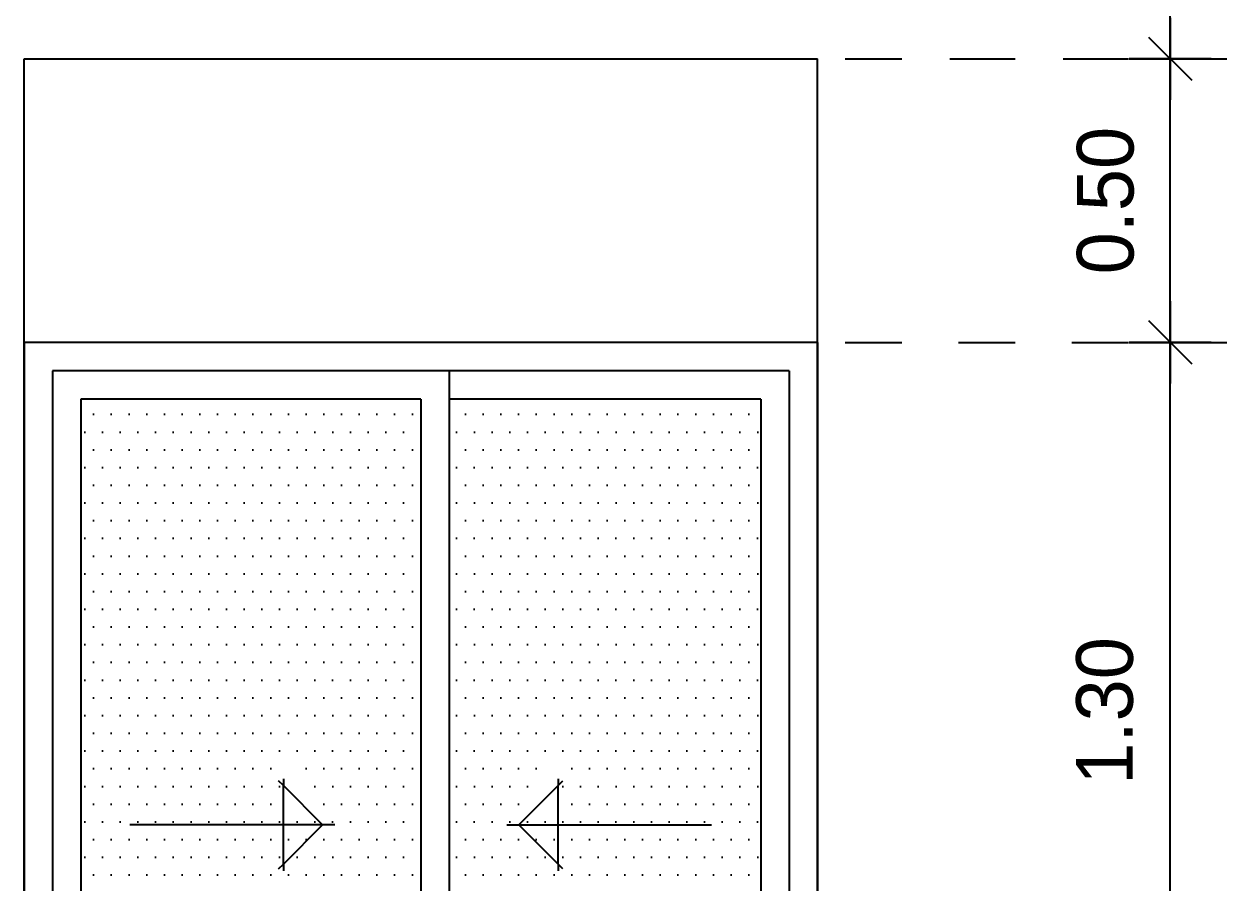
# Model space of a CAD drawing. Extents: x 185 to 567, y -69 to 170.
# Drawn here: x 404.977 to 407.1, y -14.089 to -12.574 of the extents above; entities that cross this region are included whole.
import ezdxf

# ---------------------------------------------------------------- set-up
doc = ezdxf.new("R2010")
doc.units = 0
doc.header["$LTSCALE"] = 0.25
doc.header["$MEASUREMENT"] = 0
doc.header["$PDMODE"] = 35
doc.header["$PDSIZE"] = -1
doc.linetypes.add('DOT2', pattern=[0.125, 0, -0.125])
doc.layers.get('0').update_dxf_attribs({"linetype": 'CONTINUOUS'})
doc.layers.get('Defpoints').update_dxf_attribs({"linetype": 'CONTINUOUS'})
for name, color, linetype in [('A-ELV 6', 71, 'CONTINUOUS'), ('A-IDM', 221, 'CONTINUOUS'), ('A-WIN', 3, 'CONTINUOUS'), ('A-WIN HAT', 125, 'CONTINUOUS')]:
    doc.layers.add(name, color=color, linetype=linetype)
doc.styles.add('XARAB', font='xarab.shx')
doc.dimstyles.new('DIM50', dxfattribs={"dimtxt": 0.1, "dimasz": 0.06, "dimexe": 0.1, "dimexo": 0, "dimgap": 0.05, "dimtad": 1, "dimzin": 3, "dimdsep": 46, "dimtxsty": 'XARAB', "dimblk": 'DTICK', "dimcen": 0.09, "dimclrd": 256, "dimclre": 5, "dimclrt": 3, "dimadec": 0, "dimazin": 3, "dimtfac": 1, "dimtix": 1, "dimtmove": 2, "dimatfit": 0, "dimldrblk": 'DTICK', "dimfxl": 0.15, "dimtolj": 1, "dimtzin": 3, "dimlwd": -3, "dimlwe": -3, "dimarcsym": 0})

# ---------------------------------------------------------------- blocks, each defined once
blk = doc.blocks.new('A$C5D9A0A75')
at = {"color": 8}
for p, q in [((-0.2424, -0.5809), (-0.251, -0.5723)), ((-0.2424, -0.5687), (-0.2424, -0.5809)), ((0.2424, -0.5687), (0.2424, -0.5809)), ((0.2424, -0.5809), (0.251, -0.5723)), ((-0.1517, -0.65), (-0.1733, -0.65)), ((0.1517, -0.65), (0.1733, -0.65)), ((-0.251, -0.7277), (-0.2424, -0.7191)), ((-0.2424, -0.7191), (-0.2424, -0.7313)), ((0.2424, -0.7191), (0.2424, -0.7313)), ((0.251, -0.7277), (0.2424, -0.7191))]:
    blk.add_line(p, q, dxfattribs=at)
for p, q in [((-0.1733, -0.65), (-0.5132, -0.65)), ((0.1733, -0.65), (0.5132, -0.65))]:
    blk.add_line(p, q)
at = {"elevation": 0}
for points in [[(-0.2424, -0.5809), (-0.1733, -0.65), (-0.2424, -0.7191), (-0.2424, -0.5809)], [(0.2424, -0.5809), (0.1733, -0.65), (0.2424, -0.7191), (0.2424, -0.5809)]]:
    blk.add_lwpolyline(points, dxfattribs=at)
blk = doc.blocks.new('winnnn')
at = {"layer": 'A-WIN HAT'}
h = blk.add_hatch(dxfattribs=at)
h.set_pattern_fill('DOTS', color=256, scale=0.5, style=0)
h.set_pattern_definition([(0, (-0.6, -1.95), (0.015625, 0.03125), [0, -0.03125])])
h.paths.add_polyline_path([(0.6, -0.1), (0, -0.1), (0, -1.3), (0.6, -1.3)])
h.paths.add_polyline_path([(0.2424, -0.7298), (0.2424, -0.8679), (0.1733, -0.7989)], flags=16)
h.paths.add_polyline_path([(-0.05, -0.1), (-0.6, -0.1), (-0.6, -1.3), (-0.05, -1.3)])
h.paths.add_polyline_path([(-0.2424, -0.7298), (-0.1733, -0.7989), (-0.2424, -0.8679)], flags=16)
h.paths.add_polyline_path([(0.6, -1.4), (0, -1.4), (0, -1.95), (0.6, -1.95)])
h.paths.add_polyline_path([(-0.05, -1.4), (-0.6, -1.4), (-0.6, -1.95), (-0.05, -1.95)])
for p, q in [((-0.7, 0), (0.7, 0)), ((-0.7, 0), (-0.7, -1.3)), ((0.7, 0), (0.7, -1.3)), ((-0.65, -0.05), (0.65, -0.05)), ((-0.65, -0.05), (-0.65, -1.3)), ((-0.05, -0.05), (-0.05, -1.3, 0)), ((0.65, -0.05), (0.65, -1.3)), ((-0.6, -0.1), (-0.05, -0.1)), ((-0.6, -0.1), (-0.6, -1.3)), ((0, -0.1), (0.6, -0.1)), ((0, -0.1), (0, -1.3, 0)), ((0.6, -0.1), (0.6, -1.3)), ((-0.7, -1.4), (-0.7, -1.95)), ((-0.65, -1.4), (-0.65, -1.95)), ((-0.6, -1.4), (-0.6, -1.95)), ((-0.05, -1.4, 0), (-0.05, -1.95, 0)), ((0, -1.4, 0), (0, -1.95, 0)), ((0.6, -1.4), (0.6, -1.95)), ((0.65, -1.4), (0.65, -1.95)), ((0.7, -1.4), (0.7, -1.95))]:
    blk.add_line(p, q)
blk.add_blockref('A$C5D9A0A75', (0, -0.2009, 0))
blk = doc.blocks.new('winnn')
for p, q in [((-0.7, -1.8), (-0.7, 0)), ((-0.7, 0), (0.7, 0)), ((0.7, -1.8), (0.7, 0))]:
    blk.add_line(p, q)
at = {"layer": 'A-WIN', "xscale": -1}
blk.add_blockref('winnnn', (0, -0.5), dxfattribs=at)
blk = doc.blocks.new('DTICK')
for p, q in [((0, 1.207), (0, -1.207)), ((-1.207, 0), (1.207, 0))]:
    blk.add_line(p, q)
at = {"color": 3}
blk.add_line((-0.629, -0.629), (0.629, 0.629), dxfattribs=at)
blk = doc.blocks.new('*D1737')
at = {"layer": 'A-IDM', "color": 5, "linetype": 'DOT2', "lineweight": -3, "transparency": 16777216}
for p, q in [((406.4262, -13.1356), (407.1, -13.1356)), ((406.6112, -14.4356), (407.1, -14.4356))]:
    blk.add_line(p, q, dxfattribs=at)
at = {"layer": 'A-IDM', "lineweight": -3, "transparency": 16777216}
blk.add_line((407, -14.3756), (407, -13.1956), dxfattribs=at)
at = {"layer": 'Defpoints', "color": 0, "transparency": 16777216}
for p in [(406.4262, -13.1356, 0), (407, -13.1356), (406.6112, -14.4356, 0)]:
    blk.add_point(p, dxfattribs=at)
at = {"layer": 'A-IDM', "lineweight": -3, "transparency": 16777216, "xscale": 0.06, "yscale": 0.06, "zscale": 0.06}
for p, rotation in [((407, -13.1356), 90), ((407, -14.4356), 270)]:
    blk.add_blockref('DTICK', p, dxfattribs=dict(at, rotation=rotation))
at = {"layer": 'A-IDM', "color": 3, "transparency": 16777216, "insert": (406.8846, -13.7856), "char_height": 0.1, "attachment_point": 5, "rotation": 90, "style": 'XARAB'}
blk.add_mtext('\\A1;1.30', dxfattribs=at)
blk = doc.blocks.new('*D1738')
at = {"layer": 'A-IDM', "color": 5, "linetype": 'DOT2', "lineweight": -3, "transparency": 16777216}
for p, q in [((406.6112, -11.2356), (407.1, -11.2356)), ((406.6112, -12.6356), (407.1, -12.6356))]:
    blk.add_line(p, q, dxfattribs=at)
at = {"layer": 'A-IDM', "lineweight": -3, "transparency": 16777216}
blk.add_line((407, -12.5756), (407, -11.2956), dxfattribs=at)
at = {"layer": 'Defpoints', "color": 0, "transparency": 16777216}
for p in [(406.6112, -11.2356, 0), (407, -11.2356), (406.6112, -12.6356)]:
    blk.add_point(p, dxfattribs=at)
at = {"layer": 'A-IDM', "lineweight": -3, "transparency": 16777216, "xscale": 0.06, "yscale": 0.06, "zscale": 0.06}
for p, rotation in [((407, -11.2356), 90), ((407, -12.6356), 270)]:
    blk.add_blockref('DTICK', p, dxfattribs=dict(at, rotation=rotation))
at = {"layer": 'A-IDM', "color": 3, "transparency": 16777216, "insert": (406.8846, -11.9356), "char_height": 0.1, "attachment_point": 5, "rotation": 90, "style": 'XARAB'}
blk.add_mtext('\\A1;1.40', dxfattribs=at)
blk = doc.blocks.new('*D1747')
at = {"layer": 'A-IDM', "color": 5, "linetype": 'DOT2', "lineweight": -3, "transparency": 16777216}
for p, q in [((406.4262, -12.6356), (407.1, -12.6356)), ((406.4262, -13.1356), (407.1, -13.1356))]:
    blk.add_line(p, q, dxfattribs=at)
at = {"layer": 'A-IDM', "lineweight": -3, "transparency": 16777216}
blk.add_line((407, -13.0756), (407, -12.6956), dxfattribs=at)
at = {"layer": 'Defpoints', "color": 0, "transparency": 16777216}
for p in [(406.4262, -12.6356, 0), (407, -12.6356), (406.4262, -13.1356, 0)]:
    blk.add_point(p, dxfattribs=at)
at = {"layer": 'A-IDM', "lineweight": -3, "transparency": 16777216, "xscale": 0.06, "yscale": 0.06, "zscale": 0.06}
for p, rotation in [((407, -12.6356), 90), ((407, -13.1356), 270)]:
    blk.add_blockref('DTICK', p, dxfattribs=dict(at, rotation=rotation))
at = {"layer": 'A-IDM', "color": 3, "transparency": 16777216, "insert": (406.8859, -12.8856), "char_height": 0.1, "attachment_point": 5, "rotation": 90, "style": 'XARAB'}
blk.add_mtext('\\A1;0.50', dxfattribs=at)

msp = doc.modelspace()

# ---------------------------------------------------------------- block references
at = {"layer": 'A-ELV 6'}
msp.add_blockref('winnn', (405.6772, -12.6357, 0), dxfattribs=at)

# ---------------------------------------------------------------- dimensions: what is measured, and where the dimension line sits
at = {"layer": 'A-IDM'}
for base, p1, p2, picture, middle in [((407, -11.2356, 0), (406.6112, -12.6356, 0), (406.6112, -11.2356, 0), '*D1738', (406.8846, -11.9356, 0)), ((407, -12.6356, 0), (406.4262, -13.1356, 0), (406.4262, -12.6356, 0), '*D1747', (406.8859, -12.8856, 0)), ((407, -13.1356, 0), (406.6112, -14.4356, 0), (406.4262, -13.1356, 0), '*D1737', (406.8846, -13.7856, 0))]:
    dim = msp.add_linear_dim(base=base, p1=p1, p2=p2, angle=90, dimstyle='DIM50', override={"dimfxl": 0.15}, dxfattribs=at)
    dim.commit()
    dim.dimension.update_dxf_attribs({"geometry": picture, "text_midpoint": middle})

doc.saveas('drawing.dxf')
